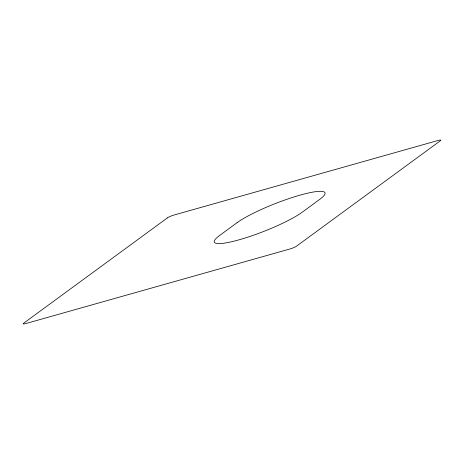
<?xml version="1.0" encoding="UTF-8"?>
<svg xmlns="http://www.w3.org/2000/svg" width="464" height="464" viewBox="0 0 464 464"><rect width="100%" height="100%" fill="white"/><g stroke="black" fill="none" stroke-linecap="round" stroke-linejoin="round"><path stroke-width="0.7" d="M167.434 217.871L23.734 323.159A5.005 0.812 -21.4 0 0 25.694 323.588L290.255 248.89A5.005 0.812 -21.4 0 0 296.566 246.129L440.266 140.841A5.005 0.812 -21.4 0 0 438.306 140.412L173.745 215.11A5.005 0.812 -21.4 0 0 167.434 217.871M237.017 222.737L219.6 235.503A50.083 8.091 -21.4 0 0 239.163 239.784A50.083 8.091 -21.4 0 0 302.273 212.158L319.69 199.398A50.083 8.091 -21.4 0 0 300.127 195.118A50.083 8.091 -21.4 0 0 237.017 222.737"/></g></svg>
